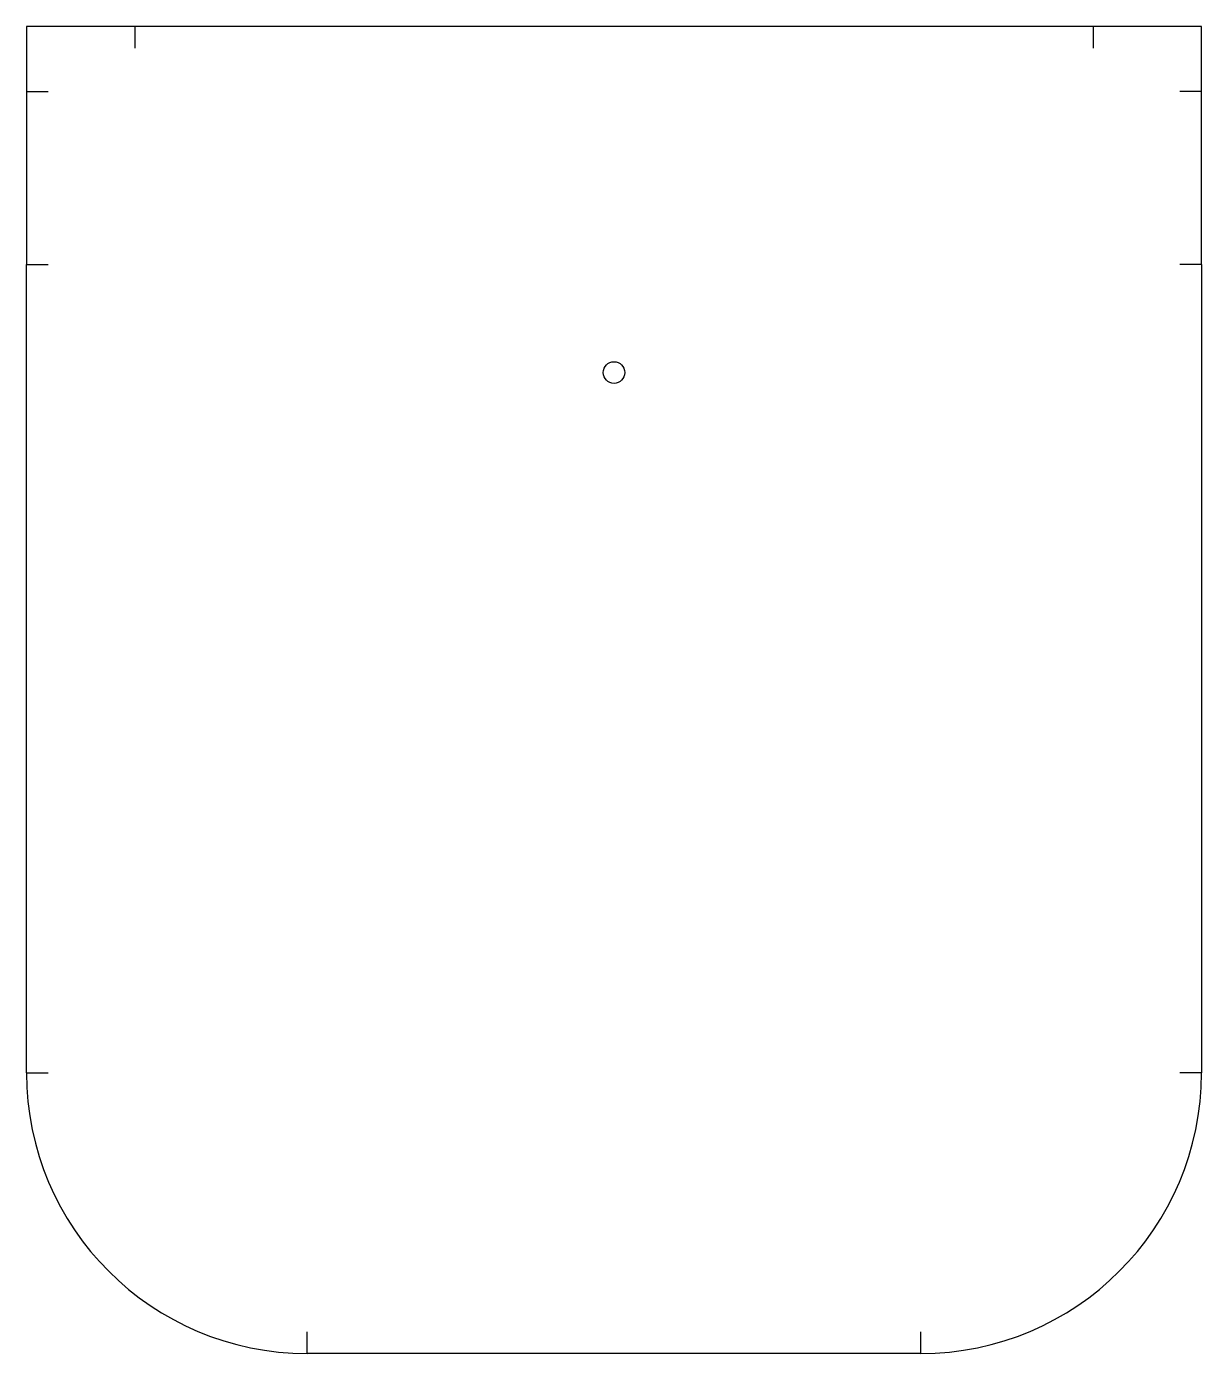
# Model space of a CAD drawing. Header units: millimetres. Extents: x 2886 to 3058, y 1944 to 2139.
import ezdxf

# ---------------------------------------------------------------- set-up
doc = ezdxf.new("R2010")
doc.units = ezdxf.units.MM
doc.layers.add('2_CUT_LINE', color=7, linetype='Continuous')

msp = doc.modelspace()

# ---------------------------------------------------------------- linework, layer by layer
at = {"layer": '2_CUT_LINE', "color": 5, "linetype": 'CONTINUOUS', "lineweight": 25, "true_color": 0x2465d8}
for p, q in [((3058.02, 2138.94), (2885.58, 2138.94)), ((2885.58, 2138.94), (2885.58, 2104.02)), ((2901.46, 2138.94), (2901.46, 2135.77)), ((3042.14, 2138.94), (3042.14, 2135.77)), ((3058.02, 2104.02), (3058.02, 2138.94)), ((2885.58, 2129.42), (2888.76, 2129.42)), ((3058.02, 2129.42), (3054.84, 2129.42)), ((2885.58, 1985.29), (2885.58, 2104.02)), ((2885.58, 2104.02), (2888.76, 2104.02)), ((3058.02, 2104.02), (3054.84, 2104.02)), ((3058.02, 2104.02), (3058.02, 1985.29)), ((2885.58, 1985.29), (2888.76, 1985.29)), ((3058.02, 1985.29), (3054.84, 1985.29)), ((2926.76, 1944.11), (2926.76, 1947.28)), ((3016.84, 1944.11), (3016.84, 1947.28)), ((3016.84, 1944.11), (2926.76, 1944.11))]:
    msp.add_line(p, q, dxfattribs=at)
msp.add_circle((2971.8, 2088.14), 1.59, dxfattribs=at)
for centre, start, end in [((2926.76, 1985.29), 180, 270), ((3016.84, 1985.29), 270, 0)]:
    msp.add_arc(centre, 41.18, start, end, dxfattribs=at)

doc.saveas('drawing.dxf')
